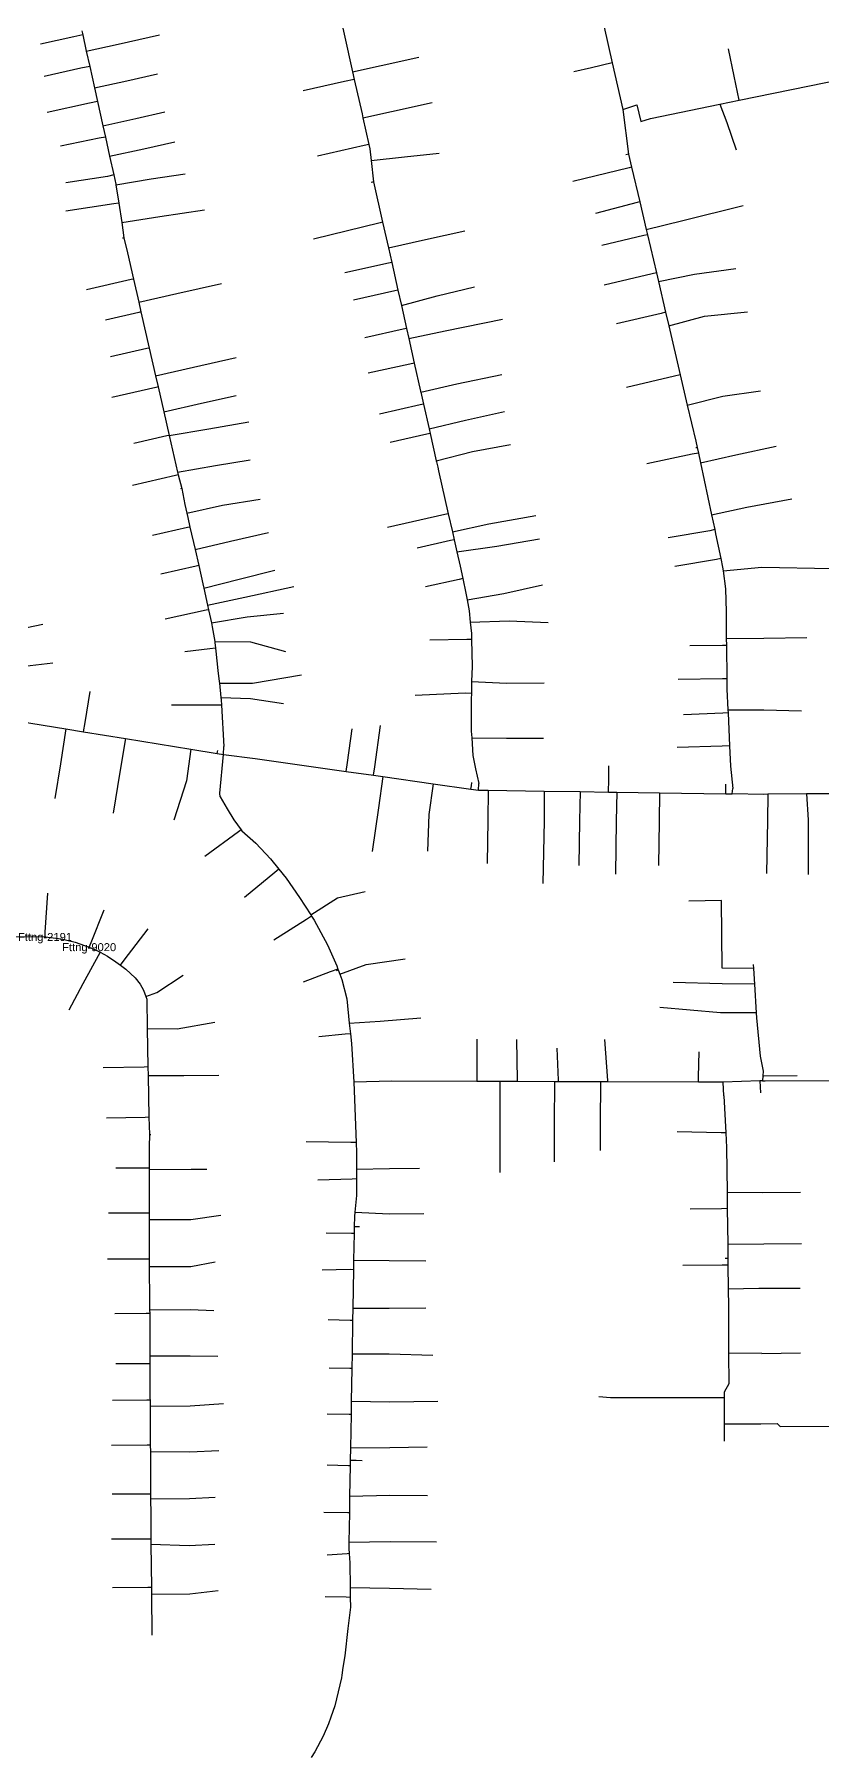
# Model space of a CAD drawing. Header units: inches. Extents: x 1024943 to 1043005, y 1856303 to 1868730.
# Drawn here: x 1037182 to 1038363, y 1856422 to 1859006 of the extents above; entities that cross this region are included whole.
import ezdxf
from ezdxf.enums import TextEntityAlignment as Align

# ---------------------------------------------------------------- set-up
doc = ezdxf.new("R2010")
doc.units = ezdxf.units.IN
doc.header["$MEASUREMENT"] = 0
doc.header["$PDMODE"] = 36
for name, color, linetype in [('Water_Junction', 50, 'Continuous'), ('Water_Junction_assetid_Labels', 7, 'Continuous'), ('Water_Network', 130, 'Continuous')]:
    doc.layers.add(name, color=color, linetype=linetype)
doc.styles.get("Standard").update_dxf_attribs({"font": 'arial.ttf'})

msp = doc.modelspace()

# ---------------------------------------------------------------- linework, layer by layer
at = {"layer": 'Water_Junction'}
for p in [(1037197.5, 1857652.2, 0), (1037263.7, 1857636.9, 0)]:
    msp.add_point(p, dxfattribs=at)
at = {"layer": 'Water_Network', "elevation": 0}
for points in [[(1037620.7, 1859118.3), (1037625.3, 1859097.9), (1037633.1, 1859062.9), (1037637.9, 1859041.8), (1037645.9, 1859006.1), (1037658.7, 1858949.4), (1037661.2, 1858938.2), (1037672.8, 1858886.6), (1037674.2, 1858880.4), (1037683.2, 1858840.7), (1037684.7, 1858833.9), (1037686.6, 1858816.3), (1037690.1, 1858784.5)], [(1038035.8, 1859016.7), (1038048, 1858962.8), (1038063.8, 1858893.2)], [(1037240.6, 1859002), (1037190.9, 1858991)], [(1037254, 1859005), (1037240.6, 1859002)], [(1037252.6, 1859011), (1037254, 1859005), (1037259.4, 1858980.5), (1037264.5, 1858957.7), (1037271.7, 1858925.3), (1037276.1, 1858905), (1037284.2, 1858868.6), (1037288, 1858851.5), (1037294.4, 1858822.8), (1037300.5, 1858795.1), (1037303.7, 1858781.2), (1037303.9, 1858779.8), (1037308, 1858752.7), (1037312.5, 1858723.7), (1037315.5, 1858700.5)], [(1037259.4, 1858980.5), (1037307.4, 1858991.2)], [(1037307.4, 1858991.2), (1037369, 1859004.8)], [(1037701.4, 1858959), (1037757.8, 1858971.7)], [(1038048, 1858962.8), (1038016.7, 1858955.7)], [(1038230.8, 1858943), (1038222.4, 1858984)], [(1037251.4, 1858954.8), (1037196, 1858942.5)], [(1037264.5, 1858957.7), (1037251.4, 1858954.8)], [(1037320.1, 1858936), (1037366.4, 1858946.3)], [(1037661.2, 1858938.2), (1037646.5, 1858934.9)], [(1037658.7, 1858949.4), (1037701.4, 1858959)], [(1038016.7, 1858955.7), (1037990.2, 1858949.7)], [(1038105.2, 1858879.7), (1038209.5, 1858901), (1038238.1, 1858906.8), (1038368.5, 1858933.4), (1038385.8, 1858936.9), (1038395.2, 1858936.9), (1038408.3, 1858935.2)], [(1038238.1, 1858906.8), (1038230.8, 1858943)], [(1037271.7, 1858925.3), (1037320.1, 1858936)], [(1037646.5, 1858934.9), (1037584.6, 1858920.9)], [(1037264.2, 1858902.4), (1037200.5, 1858888.3)], [(1037276.1, 1858905), (1037264.2, 1858902.4)], [(1037333.7, 1858879.6), (1037377.2, 1858889.3)], [(1037674.2, 1858880.4), (1037717, 1858890)], [(1037717, 1858890), (1037777.8, 1858903.7)], [(1038063.8, 1858893.2), (1038084.7, 1858899.9), (1038090.9, 1858874.9), (1038105.2, 1858879.7)], [(1038063.8, 1858893.2), (1038072.5, 1858826)], [(1038209.5, 1858901), (1038219.8, 1858873.3)], [(1037284.2, 1858868.6), (1037333.7, 1858879.6)], [(1038219.8, 1858873.3), (1038233.8, 1858832.5)], [(1037278.7, 1858849.8), (1037220.5, 1858838.2)], [(1037288, 1858851.5), (1037278.7, 1858849.8)], [(1037294.4, 1858822.8), (1037345.6, 1858834.2)], [(1037345.6, 1858834.2), (1037392.1, 1858844.5)], [(1037675.9, 1858838.8), (1037605.9, 1858823)], [(1037683.2, 1858840.7), (1037675.9, 1858838.8)], [(1037686.6, 1858816.3), (1037736.3, 1858822)], [(1037736.3, 1858822), (1037788.4, 1858827.5)], [(1038070.5, 1858825.6), (1038068.4, 1858825.1)], [(1038072.5, 1858826), (1038070.5, 1858825.6)], [(1038072.5, 1858826), (1038077.1, 1858806.4), (1038089.2, 1858754.6), (1038098.9, 1858713.2), (1038100.8, 1858705.3), (1038114.2, 1858648.1), (1038117.3, 1858634.9), (1038128, 1858588.9), (1038132.8, 1858568.5), (1038150, 1858495.2), (1038160.6, 1858449.8), (1038173.3, 1858395.7), (1038175.3, 1858386)], [(1037291.3, 1858792.4), (1037228.5, 1858782.8)], [(1037300.5, 1858795.1), (1037291.3, 1858792.4)], [(1037303.9, 1858779.8), (1037356.7, 1858788.9)], [(1037356.7, 1858788.9), (1037407.6, 1858796.7)], [(1037688.3, 1858784.1), (1037686.4, 1858783.7)], [(1037690.1, 1858784.5), (1037688.3, 1858784.1)], [(1037690.1, 1858784.5), (1037703.6, 1858724.2), (1037712.3, 1858685.5), (1037717.3, 1858663.6), (1037726.6, 1858622.1), (1037731.8, 1858598.9), (1037739.5, 1858564.6), (1037742.9, 1858549.5), (1037751.2, 1858512.6), (1037760.6, 1858470.7), (1037760.9, 1858469.2), (1037765, 1858451), (1037773.3, 1858414.3), (1037774.9, 1858407.3), (1037784.1, 1858366.4), (1037784.5, 1858364.6), (1037786.4, 1858356.7)], [(1038073.3, 1858805.5), (1037989, 1858785.2)], [(1038077.1, 1858806.4), (1038073.3, 1858805.5)], [(1037300.8, 1858751.5), (1037228.5, 1858740.4)], [(1037308, 1858752.7), (1037300.8, 1858751.5)], [(1037312.5, 1858723.7), (1037369.6, 1858732.4)], [(1037369.6, 1858732.4), (1037436.8, 1858742.7)], [(1038085.3, 1858753.6), (1038023.1, 1858737.1)], [(1038089.2, 1858754.6), (1038085.3, 1858753.6)], [(1038154, 1858726.7), (1038244.3, 1858748.9)], [(1037699.8, 1858723.3), (1037600.1, 1858698.8)], [(1037703.6, 1858724.2), (1037699.8, 1858723.3)], [(1037768, 1858698), (1037827.1, 1858711.3)], [(1038095.3, 1858704), (1038032.6, 1858689.3)], [(1038100.8, 1858705.3), (1038095.3, 1858704)], [(1038098.9, 1858713.2), (1038154, 1858726.7)], [(1037315.5, 1858700.5), (1037314.6, 1858700.3), (1037313.8, 1858700.1)], [(1037315.5, 1858700.5), (1037321.1, 1858678.2), (1037330.1, 1858638.8), (1037338.1, 1858603.9), (1037341.4, 1858589.4), (1037353.8, 1858535.2), (1037363.3, 1858493.4), (1037367, 1858477.1), (1037375.6, 1858439.6), (1037383.6, 1858404.1), (1037396.1, 1858349.3), (1037397.1, 1858345), (1037402.9, 1858324.9)], [(1037712.3, 1858685.5), (1037768, 1858698)], [(1037712.6, 1858662.5), (1037647.3, 1858647.9)], [(1037717.3, 1858663.6), (1037712.6, 1858662.5)], [(1038171.4, 1858646.3), (1038233.5, 1858654.4)], [(1037326.8, 1858638), (1037259.9, 1858622.8)], [(1037330.1, 1858638.8), (1037326.8, 1858638)], [(1037395.3, 1858616.9), (1037462.2, 1858632.2)], [(1037785.4, 1858613.4), (1037841.6, 1858627.1)], [(1038108, 1858646.6), (1038035.7, 1858629.7)], [(1038114.2, 1858648.1), (1038108, 1858646.6)], [(1038117.3, 1858634.9), (1038171.4, 1858646.3)], [(1037338.1, 1858603.9), (1037395.3, 1858616.9)], [(1037721.9, 1858621), (1037659.9, 1858607.1)], [(1037726.6, 1858622.1), (1037721.9, 1858621)], [(1037731.8, 1858598.9), (1037785.4, 1858613.4)], [(1037338, 1858588.7), (1037288.1, 1858577.3)], [(1037341.4, 1858589.4), (1037338, 1858588.7)], [(1037797.3, 1858561.2), (1037883.6, 1858578.7)], [(1038121.2, 1858587.3), (1038054.5, 1858571.7)], [(1038128, 1858588.9), (1038121.2, 1858587.3)], [(1038132.8, 1858568.5), (1038186.5, 1858582.9)], [(1038186.5, 1858582.9), (1038250.9, 1858589.8)], [(1037734.7, 1858563.6), (1037677.1, 1858550.6)], [(1037739.5, 1858564.6), (1037734.7, 1858563.6)], [(1037742.9, 1858549.5), (1037797.3, 1858561.2)], [(1037350.4, 1858534.4), (1037295.6, 1858521.9)], [(1037353.8, 1858535.2), (1037350.4, 1858534.4)], [(1037363.3, 1858493.4), (1037420.2, 1858506.4)], [(1037420.2, 1858506.4), (1037484.2, 1858521)], [(1037744.4, 1858510.9), (1037681.8, 1858497.5)], [(1037751.2, 1858512.6), (1037744.4, 1858510.9)], [(1037363.5, 1858476.2), (1037297.5, 1858461.2)], [(1037367, 1858477.1), (1037363.5, 1858476.2)], [(1037760.9, 1858469.2), (1037814.9, 1858481.4)], [(1037814.9, 1858481.4), (1037882.7, 1858495.4)], [(1038141.6, 1858493.2), (1038069.5, 1858476.3)], [(1038150, 1858495.2), (1038141.6, 1858493.2)], [(1038213.8, 1858463.2), (1038270.1, 1858471.2)], [(1037375.6, 1858439.6), (1037432.2, 1858452.5)], [(1037432.2, 1858452.5), (1037484.2, 1858464.3)], [(1037760.1, 1858449.9), (1037699.1, 1858436.1)], [(1037765, 1858451), (1037760.1, 1858449.9)], [(1038160.6, 1858449.8), (1038213.8, 1858463.2)], [(1037443.2, 1858413.9), (1037502.9, 1858424.6)], [(1037773.3, 1858414.3), (1037827.8, 1858427.3)], [(1037827.8, 1858427.3), (1037886.7, 1858439.9)], [(1037380, 1858403.5), (1037330.5, 1858392.2)], [(1037383.6, 1858404.1), (1037380, 1858403.5)], [(1037383.6, 1858404.1), (1037443.2, 1858413.9)], [(1037769.9, 1858406.2), (1037714.8, 1858393.8)], [(1037774.9, 1858407.3), (1037769.9, 1858406.2)], [(1037784.1, 1858366.4), (1037838.6, 1858380.1)], [(1037838.6, 1858380.1), (1037895.5, 1858390.5)], [(1038168.1, 1858376), (1038100, 1858361.5)], [(1038177.1, 1858377.9), (1038168.1, 1858376)], [(1038175.3, 1858386), (1038174.4, 1858385.8), (1038173.5, 1858385.6)], [(1038175.3, 1858386), (1038177.1, 1858377.9), (1038180.2, 1858363.3), (1038196.9, 1858285.3), (1038201.6, 1858263.3), (1038203, 1858256.6), (1038210.6, 1858219.8), (1038213.3, 1858206.9), (1038214.1, 1858201.3), (1038217.9, 1858174.1), (1038218.6, 1858139.9), (1038219, 1858099.8), (1038219.2, 1858089.2), (1038219.7, 1858039.2), (1038219.9, 1858023.7), (1038221.4, 1857992.6), (1038221.6, 1857988.3), (1038224, 1857938.9), (1038225.5, 1857908.5), (1038228.6, 1857874.6)], [(1038180.2, 1858363.3), (1038233.1, 1858375)], [(1038233.1, 1858375), (1038293.7, 1858388.1)], [(1037393.4, 1858344.2), (1037328.9, 1858329.4)], [(1037397.1, 1858345), (1037393.4, 1858344.2)], [(1037396.1, 1858349.3), (1037453.3, 1858359)], [(1037453.3, 1858359), (1037504.9, 1858367.7)], [(1037786.4, 1858356.7), (1037787.6, 1858351.3), (1037802.1, 1858286.9), (1037808.3, 1858259.6), (1037810.9, 1858247.8), (1037815, 1858229.6), (1037819.9, 1858208.2), (1037824, 1858189.5), (1037828.7, 1858167.9), (1037830.4, 1858157.8), (1037833.3, 1858141.4), (1037835.1, 1858124.4), (1037836.9, 1858107), (1037837.1, 1858098.4), (1037837.8, 1858057.7), (1037837.2, 1858035.3), (1037836.8, 1858017.5), (1037836.6, 1858009.2), (1037836.6, 1857960.9), (1037837.3, 1857950.6), (1037839.2, 1857924.3), (1037842.8, 1857904.5), (1037848.1, 1857882.3)], [(1037402.9, 1858324.9), (1037401.9, 1858324.5), (1037400.9, 1858324.3)], [(1037402.9, 1858324.9), (1037407.3, 1858300.6), (1037410.1, 1858287.9), (1037411.6, 1858281.4), (1037414.9, 1858266.9), (1037422.5, 1858233.4), (1037428.1, 1858209), (1037434.2, 1858181.8), (1037435.7, 1858175.2), (1037441.3, 1858149.5), (1037442.7, 1858142.9), (1037447, 1858123.2), (1037448.3, 1858117.2), (1037451.9, 1858095.4), (1037452.3, 1858093.5), (1037453.2, 1858085.1), (1037453.6, 1858080.8), (1037456.8, 1858051.7), (1037458.8, 1858035.5), (1037459.1, 1858033), (1037461.3, 1858011.3), (1037461.6, 1858007.8), (1037462.1, 1858000), (1037465.7, 1857937.7)], [(1037410.1, 1858287.9), (1037463.8, 1858299.6)], [(1037463.8, 1858299.6), (1037520.1, 1858308.5)], [(1038196.9, 1858285.3), (1038249.9, 1858296.7)], [(1038249.9, 1858296.7), (1038317.5, 1858309.1)], [(1037411.1, 1858266), (1037358.7, 1858254.2)], [(1037414.9, 1858266.9), (1037411.1, 1858266)], [(1037796.8, 1858285.7), (1037710.8, 1858266.2)], [(1037802.1, 1858286.9), (1037796.8, 1858285.7)], [(1037808.3, 1858259.6), (1037863.2, 1858271.6)], [(1037863.2, 1858271.6), (1037933.3, 1858284.2)], [(1037422.5, 1858233.4), (1037475.5, 1858245.8)], [(1037475.5, 1858245.8), (1037532.8, 1858258.6)], [(1037805.5, 1858246.6), (1037755.6, 1858235.3)], [(1037810.9, 1858247.8), (1037805.5, 1858246.6)], [(1037874.8, 1858238.3), (1037939.1, 1858249.1)], [(1038194.5, 1858261.4), (1038132.1, 1858250.6)], [(1038201.6, 1858263.3), (1038194.5, 1858261.4)], [(1037815, 1858229.6), (1037874.8, 1858238.3)], [(1038204.5, 1858218.3), (1038142.1, 1858207.5)], [(1038210.6, 1858219.8), (1038204.5, 1858218.3)], [(1037424.2, 1858208.1), (1037371.3, 1858196.1)], [(1037428.1, 1858209), (1037424.2, 1858208.1)], [(1037435.7, 1858175.2), (1037488.4, 1858188.7)], [(1037488.4, 1858188.7), (1037542.1, 1858202)], [(1037818.5, 1858188.3), (1037768.1, 1858177.3)], [(1037824, 1858189.5), (1037818.5, 1858188.3)], [(1038214.1, 1858201.3), (1038272.4, 1858206.8)], [(1038272.4, 1858206.8), (1038377.6, 1858204.7)], [(1037441.3, 1858149.5), (1037497.1, 1858161.9)], [(1037497.1, 1858161.9), (1037570.4, 1858177.7)], [(1037830.4, 1858157.8), (1037885.4, 1858167.1)], [(1037885.4, 1858167.1), (1037943.6, 1858180)], [(1037439.1, 1858142.1), (1037377.5, 1858128.7)], [(1037442.7, 1858142.9), (1037439.1, 1858142.1)], [(1037500.5, 1858132.4), (1037555, 1858137.9)], [(1037114.6, 1858104.7), (1037194.2, 1858121.4)], [(1037447, 1858123.2), (1037500.5, 1858132.4)], [(1037835.1, 1858124.4), (1037893.6, 1858126.4)], [(1037893.6, 1858126.4), (1037951.9, 1858123.7)], [(1037444.6, 1858084.1), (1037407.3, 1858080)], [(1037453.2, 1858085.1), (1037444.6, 1858084.1)], [(1037451.9, 1858095.4), (1037505.5, 1858094.9)], [(1037505.5, 1858094.9), (1037558.1, 1858080.5)], [(1037830.2, 1858098.3), (1037774.4, 1858097.3)], [(1037837.1, 1858098.4), (1037830.2, 1858098.3)], [(1038213.1, 1858089.1), (1038164.3, 1858088.6)], [(1038219.2, 1858089.2), (1038213.1, 1858089.1)], [(1038219, 1858099.8), (1038275.2, 1858100.4)], [(1038275.2, 1858100.4), (1038340, 1858101.1)], [(1037124, 1858053.4), (1037209.3, 1858063.1)], [(1037459.1, 1858033), (1037508.6, 1858032.9)], [(1037508.6, 1858032.9), (1037581.9, 1858045.2)], [(1037837.2, 1858035.3), (1037889.3, 1858032.8)], [(1037889.3, 1858032.8), (1037945.8, 1858033.3)], [(1038213.4, 1858039.1), (1038147, 1858038.4)], [(1038219.7, 1858039.2), (1038213.4, 1858039.1)], [(1037257.9, 1857973.6), (1037265.2, 1858020.2)], [(1037461.3, 1858011.3), (1037505.5, 1858009.7)], [(1037505.5, 1858009.7), (1037555.3, 1858002.3)], [(1037827.7, 1858017.7), (1037752.6, 1858014.2)], [(1037836.8, 1858017.5), (1037827.7, 1858017.7)], [(1037083.1, 1857987.7), (1037228.9, 1857964.1), (1037255.3, 1857959.8), (1037318, 1857949.7), (1037416, 1857933.9), (1037455.7, 1857927.5)], [(1037083.1, 1857987.7), (1037228.9, 1857964.1), (1037255.3, 1857959.8), (1037318, 1857949.7), (1037416, 1857933.9), (1037455.7, 1857927.5)], [(1037446.6, 1857999.9), (1037387, 1858000)], [(1037462.1, 1858000), (1037446.6, 1857999.9)], [(1038213.6, 1857987.9), (1038154.9, 1857985.1)], [(1038221.6, 1857988.3), (1038213.6, 1857987.9)], [(1038221.4, 1857992.6), (1038275.4, 1857992.9)], [(1038275.4, 1857992.9), (1038331.6, 1857991.5)], [(1037228.9, 1857964.1), (1037220.5, 1857912)], [(1037255.3, 1857959.8), (1037257.9, 1857973.6)], [(1037651.2, 1857913.9), (1037658.3, 1857964.1)], [(1037692, 1857907.4), (1037700.6, 1857969.4)], [(1037318, 1857949.7), (1037309.8, 1857899.3)], [(1037416, 1857933.9), (1037409.9, 1857886.3)], [(1037455.7, 1857927.5), (1037456.1, 1857929.7)], [(1037456.1, 1857929.7), (1037456.4, 1857931.9)], [(1037464.9, 1857926), (1037465.7, 1857937.7)], [(1037837.3, 1857950.6), (1037889.3, 1857950.1)], [(1037889.3, 1857950.1), (1037944.9, 1857950.5)], [(1038212.6, 1857938.2), (1038145.5, 1857936.4)], [(1038224, 1857938.9), (1038212.6, 1857938.2)], [(1037220.5, 1857912), (1037212, 1857859.7)], [(1037455.7, 1857927.5), (1037464.9, 1857926)], [(1037460.1, 1857862.1), (1037459.6, 1857867.7), (1037464.9, 1857926)], [(1037460.1, 1857862.1), (1037459.6, 1857867.7), (1037464.9, 1857926)], [(1037464.9, 1857926), (1037512.5, 1857919.8)], [(1037512.5, 1857919.8), (1037649.3, 1857900.5), (1037690.1, 1857894.7), (1037704, 1857892.7), (1037779.4, 1857882), (1037836.1, 1857874)], [(1037649.3, 1857900.5), (1037651.2, 1857913.9)], [(1037690.1, 1857894.7), (1037692, 1857907.4)], [(1038042.8, 1857888.5), (1038043.1, 1857909)], [(1037309.8, 1857899.3), (1037299.9, 1857837.7)], [(1037409.9, 1857886.3), (1037390.7, 1857827.5)], [(1037704, 1857892.7), (1037697.4, 1857846)], [(1037779.4, 1857882), (1037772.9, 1857835.9)], [(1037836.1, 1857874), (1037836.8, 1857878.9)], [(1037836.8, 1857878.9), (1037837.5, 1857883.7)], [(1037847.3, 1857872.4), (1037848.1, 1857882.3)], [(1038042.5, 1857869.4), (1038042.8, 1857888.5)], [(1038218.2, 1857874.9), (1038218.4, 1857881.3)], [(1037460.1, 1857862.1), (1037470.6, 1857844.4), (1037480.8, 1857827.6), (1037491.6, 1857812.9), (1037492.7, 1857811.5), (1037513.6, 1857792.6), (1037535.6, 1857769.4), (1037548.3, 1857753.8), (1037559.2, 1857740.4), (1037579.3, 1857711.6), (1037595.9, 1857685.3), (1037597.3, 1857683.2), (1037601.1, 1857677.2), (1037621.3, 1857640.4), (1037635, 1857608.9), (1037636.8, 1857604.1), (1037637.3, 1857602.7)], [(1037460.1, 1857862.1), (1037470.6, 1857844.4), (1037480.8, 1857827.6), (1037491.6, 1857812.9), (1037492.7, 1857811.5), (1037513.6, 1857792.6), (1037535.6, 1857769.4), (1037548.3, 1857753.8), (1037559.2, 1857740.4), (1037579.3, 1857711.6), (1037595.9, 1857685.3), (1037597.3, 1857683.2), (1037601.1, 1857677.2), (1037621.3, 1857640.4), (1037635, 1857608.9), (1037636.8, 1857604.1), (1037637.3, 1857602.7)], [(1037836.1, 1857874), (1037847.3, 1857872.4)], [(1037847.3, 1857872.4), (1037862, 1857872.2), (1037946, 1857870.9), (1037999.7, 1857870.1), (1038042.5, 1857869.4), (1038054.8, 1857869.2), (1038118.9, 1857868.3), (1038218.1, 1857866.7)], [(1037862, 1857872.2), (1037861.3, 1857827.3)], [(1037946, 1857870.9), (1037945.8, 1857826.4)], [(1037999.7, 1857870.1), (1037999, 1857826.2)], [(1038054.8, 1857869.2), (1038054.1, 1857825.8)], [(1038118.9, 1857868.3), (1038118.2, 1857825.6)], [(1038218.1, 1857866.7), (1038218.2, 1857874.9)], [(1038218.1, 1857866.7), (1038228, 1857866.6)], [(1038228, 1857866.6), (1038228.6, 1857874.6)], [(1038275.3, 1857865.8), (1038228, 1857866.6)], [(1038643.4, 1857871.4), (1038589.6, 1857869.9), (1038470, 1857868.4), (1038456.7, 1857867.8), (1038403, 1857867), (1038339.5, 1857867), (1038281.3, 1857866.2), (1038275.3, 1857865.8)], [(1038281.3, 1857866.2), (1038280.8, 1857827)], [(1038339.5, 1857867), (1038342, 1857828)], [(1037697.4, 1857846), (1037688.1, 1857780.4)], [(1037772.9, 1857835.9), (1037771.2, 1857781)], [(1037861.3, 1857827.3), (1037860.3, 1857762.2)], [(1037945.8, 1857826.4), (1037943.9, 1857732.4)], [(1037999, 1857826.2), (1037998, 1857759.2)], [(1038054.1, 1857825.8), (1038052.9, 1857746.6)], [(1038118.2, 1857825.6), (1038117.2, 1857759.2)], [(1038280.8, 1857827), (1038279.3, 1857747.5)], [(1038342, 1857828), (1038341.7, 1857745.7)], [(1037487.4, 1857809.7), (1037437.1, 1857772.6)], [(1037491.6, 1857812.9), (1037487.4, 1857809.7)], [(1037542.3, 1857749), (1037496.5, 1857711.6)], [(1037548.3, 1857753.8), (1037542.3, 1857749)], [(1037197.9, 1857659.3), (1037201.6, 1857717.9)], [(1037595.9, 1857685.3), (1037636.2, 1857710.8)], [(1037636.2, 1857710.8), (1037677.6, 1857720.5)], [(1038211.7, 1857706.9), (1038162.7, 1857705.8)], [(1038259.7, 1857605.1), (1038212.9, 1857605.3), (1038211.7, 1857706.9)], [(1037266.6, 1857644.1), (1037286.3, 1857692.8)], [(1037589.8, 1857678.5), (1037540.5, 1857647.3)], [(1037597.3, 1857683.2), (1037589.8, 1857678.5)], [(1037133.1, 1857652.4), (1037154, 1857653), (1037197.5, 1857652.2), (1037221.9, 1857649.3), (1037242.5, 1857644.4), (1037263.7, 1857636.9), (1037275.4, 1857631.7), (1037280, 1857629.2), (1037291, 1857623.3), (1037303.9, 1857615), (1037310.6, 1857609.9), (1037318.5, 1857603.8), (1037332.9, 1857591), (1037340.2, 1857581.5), (1037345.4, 1857572.2), (1037348.6, 1857563.1), (1037350.1, 1857558.8), (1037350.8, 1857515.1), (1037351.8, 1857457.5), (1037352, 1857444.5), (1037353, 1857381.8), (1037354.1, 1857356)], [(1037197.5, 1857652.2), (1037197.9, 1857659.3)], [(1037316.2, 1857617.3), (1037352.2, 1857664.6)], [(1037280, 1857629.2), (1037254.4, 1857581.8)], [(1037263.7, 1857636.9), (1037266.6, 1857644.1)], [(1037679, 1857611), (1037737.4, 1857619.5)], [(1037310.6, 1857609.9), (1037316.2, 1857617.3)], [(1037365.4, 1857569), (1037404.7, 1857594.7)], [(1037624.9, 1857599.7), (1037584.4, 1857584.6)], [(1037636.8, 1857604.1), (1037624.9, 1857599.7)], [(1037635.8, 1857602.1), (1037634.2, 1857601.6)], [(1037637.3, 1857602.7), (1037635.8, 1857602.1)], [(1037637.3, 1857602.7), (1037639.7, 1857596.3), (1037642.7, 1857588.3), (1037649.9, 1857559.3), (1037653.7, 1857523.1), (1037655.4, 1857506.8), (1037656.9, 1857492.6), (1037660.7, 1857434.2)], [(1037637.3, 1857602.7), (1037639.7, 1857596.3), (1037642.7, 1857588.3), (1037649.9, 1857559.3), (1037653.7, 1857523.1), (1037655.4, 1857506.8), (1037656.9, 1857492.6), (1037660.7, 1857434.2)], [(1037639.7, 1857596.3), (1037679, 1857611)], [(1038259.3, 1857610.8), (1038259.7, 1857605.1), (1038261.1, 1857581.2), (1038263.7, 1857538.5), (1038264.2, 1857530.9), (1038269.6, 1857473.4), (1038274.2, 1857450.8)], [(1037254.4, 1857581.8), (1037233, 1857542.2)], [(1037348.6, 1857563.1), (1037365.4, 1857569)], [(1038212.6, 1857581.7), (1038139.2, 1857584)], [(1038261.1, 1857581.2), (1038212.6, 1857581.7)], [(1038210.5, 1857538.3), (1038119.4, 1857546.4)], [(1037350.8, 1857515.1), (1037395.6, 1857514.5)], [(1037395.6, 1857514.5), (1037452, 1857524.5)], [(1037653.7, 1857523.1), (1037699.8, 1857526.1)], [(1037699.8, 1857526.1), (1037761.1, 1857530.8)], [(1038263.7, 1857538.5), (1038210.5, 1857538.3)], [(1037647.7, 1857506.4), (1037608.1, 1857502.5)], [(1037655.4, 1857506.8), (1037647.7, 1857506.4)], [(1037845.3, 1857437.5), (1037845.4, 1857498.7)], [(1037906.1, 1857437.2), (1037905.2, 1857498.2)], [(1038041.5, 1857436.8), (1038037.1, 1857498.2)], [(1037967.6, 1857437.4), (1037965.2, 1857485.5)], [(1038177.1, 1857442.5), (1038178.2, 1857479.9)], [(1037346.1, 1857457), (1037284.8, 1857456)], [(1037351.8, 1857457.5), (1037346.1, 1857457)], [(1037352, 1857444.5), (1037405.7, 1857444.2)], [(1037405.7, 1857444.2), (1037458.2, 1857444.8)], [(1037845.2, 1857435.5), (1037845.3, 1857437.5)], [(1038177.1, 1857434.4), (1038177.1, 1857442.5)], [(1038274.2, 1857450.8), (1038273.7, 1857443.9), (1038273.2, 1857436.6)], [(1038273.7, 1857443.9), (1038275.4, 1857443.9)], [(1038275.4, 1857443.9), (1038325.4, 1857444.5)], [(1038277.2, 1857436.6), (1038416.8, 1857436.7), (1038482.4, 1857436.7), (1038527.7, 1857436.7), (1038539.2, 1857436.8), (1038611.4, 1857436.8), (1038660.6, 1857437.4), (1038746.7, 1857437.5), (1038757.3, 1857436.9)], [(1037717.6, 1857435.9), (1037660.7, 1857434.2)], [(1037717.6, 1857435.9), (1037660.7, 1857434.2)], [(1037660.7, 1857434.2), (1037664, 1857344.1), (1037664.5, 1857329.2), (1037664.6, 1857303.8), (1037664.6, 1857289.4), (1037664.7, 1857264.3), (1037662.1, 1857239.4), (1037661.4, 1857232.9)], [(1038214.3, 1857434.6), (1038177.1, 1857434.4), (1038041.6, 1857434.9), (1038030.2, 1857434.9), (1037967.8, 1857435.1), (1037961.2, 1857435.1), (1037906.5, 1857435.3), (1037879.7, 1857435.4), (1037845.2, 1857435.5), (1037717.6, 1857435.9)], [(1038214.3, 1857434.6), (1038177.1, 1857434.4), (1038041.6, 1857434.9), (1038030.2, 1857434.9), (1037967.8, 1857435.1), (1037961.2, 1857435.1), (1037906.5, 1857435.3), (1037879.7, 1857435.4), (1037845.2, 1857435.5), (1037717.6, 1857435.9)], [(1037879.7, 1857435.4), (1037879.5, 1857373.6)], [(1037906.5, 1857435.3), (1037906.1, 1857437.2)], [(1037961.2, 1857435.1), (1037961, 1857373.1)], [(1037967.8, 1857435.1), (1037967.6, 1857437.4)], [(1038030.2, 1857434.9), (1038030, 1857372.6)], [(1038041.6, 1857434.9), (1038041.5, 1857436.8)], [(1038269.5, 1857436.5), (1038214.3, 1857434.6)], [(1038215.5, 1857414.1), (1038214.3, 1857434.6)], [(1038215.5, 1857414.1), (1038214.3, 1857434.6)], [(1038215.5, 1857414.1), (1038218.4, 1857358.5), (1038219.5, 1857336.3), (1038220.2, 1857269.6), (1038220.5, 1857244.8), (1038221.1, 1857191.5), (1038221.3, 1857173)], [(1038215.5, 1857414.1), (1038218.4, 1857358.5), (1038219.5, 1857336.3), (1038220.2, 1857269.6), (1038220.5, 1857244.8), (1038221.1, 1857191.5), (1038221.3, 1857173)], [(1038273.2, 1857436.6), (1038269.5, 1857436.5)], [(1038269.5, 1857436.5), (1038269.8, 1857427.5)], [(1038269.8, 1857427.5), (1038270.1, 1857418.6)], [(1038273.2, 1857436.6), (1038277.2, 1857436.6)], [(1037347.9, 1857381.6), (1037289.5, 1857380.7)], [(1037353, 1857381.8), (1037347.9, 1857381.6)], [(1037879.5, 1857373.6), (1037879.3, 1857299.1)], [(1037961, 1857373.1), (1037960.8, 1857314.8)], [(1038030, 1857372.6), (1038029.9, 1857332)], [(1037354.1, 1857356), (1037353.8, 1857337.6), (1037353.8, 1857305.4), (1037353.8, 1857303.7), (1037353.9, 1857238), (1037353.9, 1857228.4), (1037353.9, 1857168.9), (1037353.9, 1857158.1), (1037354, 1857105.9), (1037354.4, 1857099.4)], [(1037354.1, 1857356), (1037355.1, 1857356), (1037356.1, 1857356)], [(1037656, 1857344.1), (1037589.1, 1857344.9)], [(1037664, 1857344.1), (1037656, 1857344.1)], [(1038211.3, 1857358.7), (1038145.3, 1857359.9)], [(1038218.4, 1857358.5), (1038211.3, 1857358.7)], [(1037348.3, 1857305.4), (1037303.6, 1857305.4)], [(1037353.8, 1857305.4), (1037348.3, 1857305.4)], [(1037353.8, 1857303.7), (1037416.4, 1857303.8)], [(1037416.4, 1857303.8), (1037440.1, 1857303.8)], [(1037658.1, 1857289), (1037606.7, 1857287.7)], [(1037664.6, 1857289.4), (1037658.1, 1857289)], [(1037664.6, 1857303.8), (1037714, 1857304.9)], [(1037714, 1857304.9), (1037758.8, 1857305.6)], [(1038220.2, 1857269.6), (1038273.4, 1857269.2)], [(1038273.4, 1857269.2), (1038330.5, 1857269.3)], [(1037348.6, 1857238), (1037292.6, 1857237.9)], [(1037353.9, 1857238), (1037348.6, 1857238)], [(1037416.1, 1857228.5), (1037460.9, 1857235)], [(1037661.4, 1857232.9), (1037661.2, 1857218.1)], [(1037662.1, 1857239.4), (1037714, 1857236.8)], [(1037714, 1857236.8), (1037765.3, 1857237.4)], [(1038212, 1857244.7), (1038164.7, 1857244.2)], [(1038220.5, 1857244.8), (1038212, 1857244.7)], [(1037353.9, 1857228.4), (1037416.1, 1857228.5)], [(1037657.2, 1857207.5), (1037618.9, 1857208.1)], [(1037661.2, 1857218.1), (1037661, 1857207.4), (1037660.3, 1857167.7), (1037660.1, 1857152.8), (1037659.1, 1857095.5), (1037658.8, 1857077.3), (1037657.9, 1857027.2), (1037657.6, 1857005.2), (1037656.7, 1856956.2), (1037656.4, 1856936.1), (1037655.5, 1856885.9), (1037655.2, 1856867.5)], [(1037661, 1857207.4), (1037657.2, 1857207.5)], [(1037661.2, 1857218.1), (1037665.2, 1857218)], [(1037665.2, 1857218), (1037669.1, 1857217.9)], [(1038221.1, 1857191.5), (1038275.1, 1857192.1)], [(1038275.1, 1857192.1), (1038331.6, 1857192.7)], [(1037349, 1857168.9), (1037291, 1857168.9)], [(1037353.9, 1857168.9), (1037349, 1857168.9)], [(1037353.9, 1857158.1), (1037415.9, 1857158.1)], [(1037415.9, 1857158.1), (1037452.4, 1857164.8)], [(1037655.2, 1857153.5), (1037613, 1857152.5)], [(1037660.1, 1857152.8), (1037655.2, 1857153.5)], [(1037660.3, 1857167.7), (1037713.6, 1857166.8)], [(1037713.6, 1857166.8), (1037768.7, 1857166.4)], [(1038212.7, 1857160.1), (1038153.7, 1857159.5)], [(1038221.4, 1857160.2), (1038212.7, 1857160.1)], [(1038221.3, 1857170.7), (1038221.4, 1857160.2), (1038221.8, 1857124.6), (1038222.1, 1857098), (1038222.3, 1857028.2), (1038222.9, 1856982.2), (1038215.8, 1856969.5), (1038215.8, 1856962.7), (1038215.8, 1856961.3), (1038215.8, 1856955.4), (1038215.8, 1856925.4), (1038215.8, 1856922)], [(1038221.3, 1857170.7), (1038221.4, 1857160.2), (1038221.8, 1857124.6), (1038222.1, 1857098), (1038222.3, 1857028.2), (1038222.9, 1856982.2), (1038215.8, 1856969.5), (1038215.8, 1856962.7), (1038215.8, 1856961.3), (1038215.8, 1856955.4), (1038215.8, 1856925.4), (1038215.8, 1856922)], [(1038217.4, 1857170.7), (1038219.4, 1857170.7), (1038221.3, 1857170.7)], [(1038221.3, 1857173), (1038221.3, 1857170.7)], [(1038221.3, 1857173), (1038221.3, 1857170.7)], [(1038221.8, 1857124.6), (1038267.6, 1857125.3)], [(1038267.6, 1857125.3), (1038329.9, 1857125.3)], [(1037349.4, 1857087.6), (1037302, 1857087.3)], [(1037354.5, 1857087.6), (1037349.4, 1857087.6)], [(1037354.4, 1857099.4), (1037354.4, 1857093.3), (1037354.5, 1857087.6), (1037354.8, 1857024.2), (1037354.8, 1857012.3), (1037354.7, 1856960.6)], [(1037354.4, 1857093.3), (1037415.6, 1857093.6)], [(1037415.6, 1857093.6), (1037450.7, 1857092.1)], [(1037655.3, 1857077.3), (1037622, 1857077.9)], [(1037658.8, 1857077.3), (1037655.3, 1857077.3)], [(1037659.1, 1857095.5), (1037713.6, 1857095.5)], [(1037713.6, 1857095.5), (1037768.7, 1857096.2)], [(1037354.8, 1857024.2), (1037415.4, 1857024.2)], [(1037415.4, 1857024.2), (1037456.6, 1857023.6)], [(1037657.9, 1857027.2), (1037713.6, 1857027.2)], [(1037713.6, 1857027.2), (1037778.8, 1857025.2)], [(1038272.4, 1857027.5), (1038222.3, 1857028.2)], [(1038272.4, 1857027.5), (1038330.5, 1857028.4)], [(1037349.8, 1857012.3), (1037303.6, 1857012)], [(1037354.8, 1857012.3), (1037349.8, 1857012.3)], [(1037654.4, 1857005.2), (1037623.6, 1857005.8)], [(1037657.6, 1857005.2), (1037654.4, 1857005.2)], [(1037350.1, 1856957.4), (1037298.9, 1856957.1)], [(1037355.1, 1856957.4), (1037350.1, 1856957.4)], [(1037354.7, 1856960.6), (1037355.1, 1856957.4), (1037355.2, 1856948.8), (1037355.4, 1856889.9), (1037355.5, 1856880.4), (1037355.8, 1856816.8), (1037355.8, 1856809.8), (1037356, 1856787.3), (1037356.2, 1856749.4), (1037356.2, 1856741.5), (1037357.1, 1856676.8), (1037357.2, 1856666.8), (1037357.8, 1856605.4)], [(1037355.2, 1856948.8), (1037415.3, 1856949)], [(1037415.3, 1856949), (1037465.1, 1856952.6)], [(1037656.7, 1856956.2), (1037714.3, 1856955.3)], [(1037714.3, 1856955.3), (1037786.4, 1856955.9)], [(1038045.3, 1856961.3), (1038027.7, 1856962.5)], [(1038215.8, 1856961.3), (1038045.3, 1856961.3)], [(1037653.5, 1856936.2), (1037620.5, 1856936.7)], [(1037656.4, 1856936.1), (1037653.5, 1856936.2)], [(1038215.8, 1856922), (1038215.6, 1856916)], [(1038215.8, 1856922), (1038215.6, 1856916)], [(1038215.8, 1856922), (1038220.8, 1856922), (1038270.8, 1856922.3), (1038295.3, 1856922.4), (1038299.9, 1856917.9), (1038562, 1856919.5), (1038570.8, 1856916.6), (1038574.1, 1856916.7)], [(1038215.8, 1856922), (1038220.8, 1856922), (1038270.8, 1856922.3), (1038295.3, 1856922.4), (1038299.9, 1856917.9), (1038562, 1856919.5), (1038570.8, 1856916.6), (1038574.1, 1856916.7)], [(1038215.6, 1856916), (1038215.8, 1856896)], [(1038215.6, 1856916), (1038215.8, 1856896)], [(1037350.5, 1856889.9), (1037297.3, 1856889.6)], [(1037355.4, 1856889.9), (1037350.5, 1856889.9)], [(1037355.5, 1856880.4), (1037414.5, 1856880.2)], [(1037414.5, 1856880.2), (1037457.9, 1856882)], [(1037655.5, 1856885.9), (1037714.5, 1856886.4)], [(1037714.5, 1856886.4), (1037770.4, 1856887.4)], [(1037652.4, 1856859.3), (1037620.5, 1856859.9)], [(1037655.1, 1856859.3), (1037652.4, 1856859.3)], [(1037655.2, 1856867.5), (1037655.1, 1856859.3), (1037654.3, 1856813.6), (1037653.9, 1856788.6), (1037653.1, 1856744.9), (1037653, 1856735.4)], [(1037655.2, 1856867.5), (1037664, 1856867.4)], [(1037664, 1856867.4), (1037672.8, 1856867.2)], [(1037351, 1856816.8), (1037298.1, 1856816.5)], [(1037355.8, 1856816.8), (1037351, 1856816.8)], [(1037355.8, 1856809.8), (1037414.2, 1856810.3)], [(1037414.2, 1856810.3), (1037452.8, 1856811.9)], [(1037654.3, 1856813.6), (1037714.7, 1856815.3)], [(1037714.7, 1856815.3), (1037771.2, 1856814.7)], [(1037651.5, 1856788.7), (1037615.7, 1856789.3)], [(1037653.9, 1856788.6), (1037651.5, 1856788.7)], [(1037351.4, 1856749.4), (1037297.3, 1856749.1)], [(1037356.2, 1856749.4), (1037351.4, 1856749.4)], [(1037356.2, 1856741.5), (1037413.7, 1856739.7)], [(1037413.7, 1856739.7), (1037452, 1856741.7)], [(1037653.1, 1856744.9), (1037715.2, 1856745.7)], [(1037715.2, 1856745.7), (1037784.3, 1856745)], [(1037653, 1856735.4), (1037653.6, 1856727.5), (1037654.7, 1856713.5), (1037655.1, 1856676.6), (1037655.3, 1856661.5), (1037655.5, 1856647), (1037651.8, 1856615), (1037646.9, 1856574.1), (1037644.3, 1856556.7), (1037642.5, 1856545.4), (1037641.9, 1856541.2), (1037632.3, 1856499.1), (1037626.3, 1856482.4), (1037622.7, 1856472.1), (1037614.8, 1856453.5), (1037602.2, 1856430.3), (1037596.5, 1856421.7)], [(1037650.7, 1856727.3), (1037620.5, 1856725)], [(1037653.6, 1856727.5), (1037650.7, 1856727.3)], [(1037351.9, 1856676.7), (1037298.9, 1856676.3)], [(1037357.1, 1856676.8), (1037351.9, 1856676.7)], [(1037357.2, 1856666.8), (1037414.8, 1856667.3)], [(1037414.8, 1856667.3), (1037457.1, 1856672.4)], [(1037648.9, 1856662.2), (1037617.4, 1856662.5)], [(1037655.1, 1856676.6), (1037714.2, 1856675.8)], [(1037714.2, 1856675.8), (1037776.7, 1856674)], [(1037655.3, 1856661.5), (1037648.9, 1856662.2)]]:
    msp.add_lwpolyline(points, dxfattribs=at)

# ---------------------------------------------------------------- texts
at = {"layer": 'Water_Junction_assetid_Labels'}
for s, p in [('Fttng-2191', (1037197.5, 1857652.2, 0)), ('Fttng-9020', (1037263.7, 1857636.9, 0))]:
    msp.add_text(s, height=12, dxfattribs=at).set_placement(p, align=Align.MIDDLE_CENTER)

doc.saveas('drawing.dxf')
